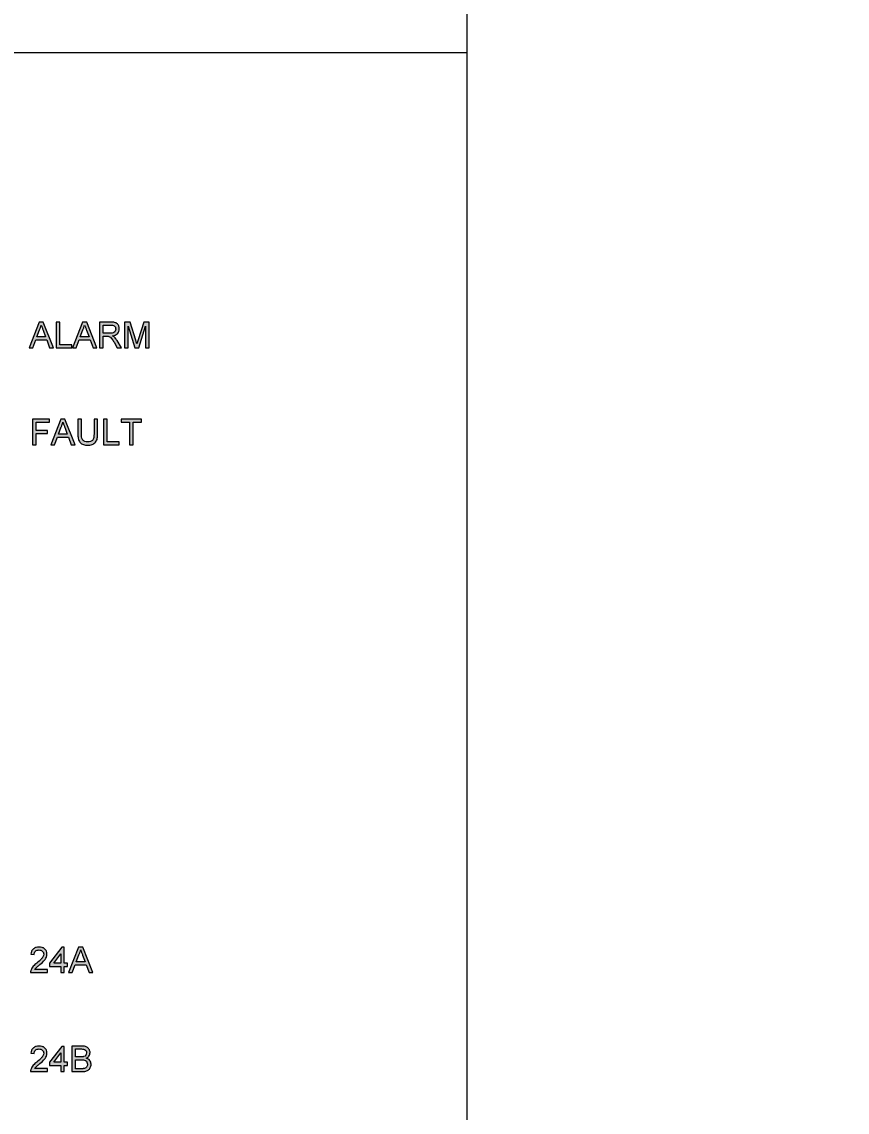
# Model space of a CAD drawing. Header units: millimetres. Extents: x -551 to 210, y 0 to 297.
# Drawn here: x 90.5 to 131.8, y 180.2 to 234.8 of the extents above; entities that cross this region are included whole.
import ezdxf

# ---------------------------------------------------------------- set-up
doc = ezdxf.new("R2010")
doc.units = ezdxf.units.MM
doc.styles.add('SLDTEXTSTYLE2', font='TXT', dxfattribs={"width": 0.605})
doc.dimstyles.new('SLDDIMSTYLE3', dxfattribs={"dimtxt": 2.568319, "dimasz": 2.568319, "dimexe": 0, "dimexo": 0.0625, "dimgap": 0.64208, "dimtad": 2, "dimrnd": 1e-09, "dimzin": 12, "dimdsep": 46, "dimtxsty": 'SLDTEXTSTYLE2', "dimblk1": 'NONE', "dimblk2": 'NONE', "dimsah": 1, "dimcen": 0.09, "dimadec": 0, "dimazin": 0, "dimtfac": 1, "dimtofl": 0, "dimtmove": 0, "dimatfit": 3, "dimldrblk": 'NONE', "dimfxl": 0, "dimtolj": 1, "dimtzin": 12, "dimarcsym": 0})

# ---------------------------------------------------------------- blocks, each defined once
blk = doc.blocks.new('*D14')
at = {"color": 7, "linetype": 'Continuous', "lineweight": 0, "attachment_point": 1, "rotation": 357.2491, "style": 'SLDTEXTSTYLE2'}
for s, insert, char_height in [('R', (137.481, 203.591), 2.646), ('719.48', (140.025, 203.469), 2.6458)]:
    blk.add_mtext(s, dxfattribs=dict(at, insert=insert, char_height=char_height))
blk = doc.blocks.new('_NONE')

msp = doc.modelspace()

# ---------------------------------------------------------------- hatches: boundary and pattern name
h = msp.add_hatch(color=256)
h.paths.add_polyline_path([(92.465, 182.242), (92.629, 182.242), (92.629, 182.555), (92.794, 182.555), (92.794, 182.72), (92.629, 182.72), (92.629, 183.51), (92.514, 183.51), (91.905, 182.72), (91.905, 182.555), (92.465, 182.555)])
h.paths.add_polyline_path([(92.465, 182.72), (92.108, 182.72), (92.465, 183.182)], flags=17)
edge = h.paths.add_edge_path()
edge.add_spline(control_points=[(91.378, 183.526), (91.327, 183.525), (91.276, 183.521), (91.178, 183.493), (91.131, 183.469), (91.053, 183.402), (91.023, 183.36), (90.982, 183.266), (90.972, 183.215), (90.966, 183.164)], knot_values=[0, 0, 0, 0, 0.25, 0.25, 0.5, 0.5, 0.75, 0.75, 1, 1, 1, 1], degree=3, periodic=0)
edge.add_line((90.966, 183.164), (91.131, 183.148))
edge.add_spline(control_points=[(91.131, 183.148), (91.132, 183.179), (91.136, 183.21), (91.158, 183.27), (91.176, 183.297), (91.222, 183.339), (91.25, 183.355), (91.311, 183.375), (91.343, 183.378), (91.374, 183.378)], knot_values=[0, 0, 0, 0, 0.25, 0.25, 0.5, 0.5, 0.75, 0.75, 1, 1, 1, 1], degree=3, periodic=0)
edge.add_spline(control_points=[(91.374, 183.378), (91.404, 183.378), (91.432, 183.375), (91.488, 183.358), (91.514, 183.344), (91.559, 183.305), (91.578, 183.282), (91.603, 183.229), (91.608, 183.2), (91.608, 183.17)], knot_values=[0, 0, 0, 0, 0.25, 0.25, 0.5, 0.5, 0.75, 0.75, 1, 1, 1, 1], degree=3, periodic=0)
edge.add_spline(control_points=[(91.608, 183.17), (91.607, 183.122), (91.592, 183.075), (91.544, 182.991), (91.512, 182.954), (91.411, 182.849), (91.338, 182.785), (91.263, 182.723)], knot_values=[0, 0, 0, 0, 0.25, 0.25, 0.5, 0.5, 1, 1, 1, 1], degree=3, periodic=0)
edge.add_spline(control_points=[(91.263, 182.723), (91.201, 182.673), (91.139, 182.621), (91.034, 182.5), (90.994, 182.432), (90.967, 182.357)], knot_values=[0, 0, 0, 0, 0.5, 0.5, 1, 1, 1, 1], degree=3, periodic=0)
edge.add_spline(control_points=[(90.967, 182.357), (90.964, 182.347), (90.961, 182.338), (90.959, 182.329), (90.957, 182.319), (90.955, 182.31), (90.953, 182.3), (90.951, 182.281), (90.95, 182.262), (90.95, 182.242)], knot_values=[0, 0, 0, 0, 0.000029, 0.000029, 0.000029, 0.000058, 0.000058, 0.000058, 0.000117, 0.000117, 0.000117, 0.000117], degree=3, periodic=0)
edge.add_line((90.95, 182.242), (91.79, 182.242))
edge.add_line((91.79, 182.242), (91.79, 182.407))
edge.add_line((91.79, 182.407), (91.161, 182.407))
edge.add_spline(control_points=[(91.161, 182.407), (91.179, 182.43), (91.197, 182.454), (91.218, 182.475), (91.238, 182.495), (91.261, 182.514), (91.283, 182.534), (91.327, 182.571), (91.372, 182.608), (91.417, 182.645)], knot_values=[0, 0, 0, 0, 0.000088, 0.000088, 0.000088, 0.000176, 0.000176, 0.000176, 0.00035, 0.00035, 0.00035, 0.00035], degree=3, periodic=0)
edge.add_spline(control_points=[(91.417, 182.645), (91.5, 182.717), (91.585, 182.787), (91.689, 182.916), (91.719, 182.961), (91.762, 183.063), (91.772, 183.117), (91.773, 183.172)], knot_values=[0, 0, 0, 0, 0.5, 0.5, 0.75, 0.75, 1, 1, 1, 1], degree=3, periodic=0)
edge.add_spline(control_points=[(91.773, 183.172), (91.772, 183.222), (91.764, 183.272), (91.723, 183.362), (91.693, 183.402), (91.618, 183.468), (91.573, 183.492), (91.478, 183.521), (91.428, 183.526), (91.378, 183.526)], knot_values=[0, 0, 0, 0, 0.25, 0.25, 0.5, 0.5, 0.75, 0.75, 1, 1, 1, 1], degree=3, periodic=0)
edge = h.paths.add_edge_path()
edge.add_line((93.024, 182.242), (93.506, 182.242))
edge.add_spline(control_points=[(93.506, 182.242), (93.563, 182.243), (93.62, 182.245), (93.731, 182.266), (93.787, 182.284), (93.882, 182.348), (93.918, 182.394), (93.954, 182.471), (93.964, 182.498), (93.977, 182.553), (93.978, 182.582), (93.979, 182.61)], knot_values=[0, 0, 0, 0, 0.25, 0.25, 0.5, 0.5, 0.75, 0.75, 0.875, 0.875, 1, 1, 1, 1], degree=3, periodic=0)
edge.add_spline(control_points=[(93.979, 182.61), (93.978, 182.646), (93.974, 182.68), (93.952, 182.748), (93.935, 182.778), (93.892, 182.833), (93.865, 182.857), (93.804, 182.894), (93.771, 182.907), (93.737, 182.917)], knot_values=[0, 0, 0, 0, 0.25, 0.25, 0.5, 0.5, 0.75, 0.75, 1, 1, 1, 1], degree=3, periodic=0)
edge.add_spline(control_points=[(93.737, 182.917), (93.764, 182.931), (93.79, 182.945), (93.836, 182.981), (93.858, 183.002), (93.892, 183.051), (93.906, 183.078), (93.925, 183.134), (93.929, 183.164), (93.93, 183.194)], knot_values=[0, 0, 0, 0, 0.25, 0.25, 0.5, 0.5, 0.75, 0.75, 1, 1, 1, 1], degree=3, periodic=0)
edge.add_spline(control_points=[(93.93, 183.194), (93.929, 183.219), (93.927, 183.244), (93.914, 183.293), (93.905, 183.317), (93.871, 183.385), (93.838, 183.426), (93.756, 183.484), (93.707, 183.503), (93.608, 183.523), (93.556, 183.526), (93.505, 183.526)], knot_values=[0, 0, 0, 0, 0.125, 0.125, 0.25, 0.25, 0.5, 0.5, 0.75, 0.75, 1, 1, 1, 1], degree=3, periodic=0)
edge.add_line((93.505, 183.526), (93.024, 183.526))
edge.add_line((93.024, 183.526), (93.024, 182.242))
edge = h.paths.add_edge_path(flags=16)
edge.add_line((93.205, 182.983), (93.205, 183.378))
edge.add_line((93.205, 183.378), (93.45, 183.378))
edge.add_spline(control_points=[(93.45, 183.378), (93.484, 183.378), (93.519, 183.378), (93.587, 183.372), (93.622, 183.368), (93.685, 183.338), (93.711, 183.311), (93.742, 183.248), (93.748, 183.213), (93.749, 183.178)], knot_values=[0, 0, 0, 0, 0.25, 0.25, 0.5, 0.5, 0.75, 0.75, 1, 1, 1, 1], degree=3, periodic=0)
edge.add_spline(control_points=[(93.749, 183.178), (93.747, 183.139), (93.741, 183.099), (93.698, 183.033), (93.662, 183.011), (93.624, 182.998)], knot_values=[0, 0, 0, 0, 0.5, 0.5, 1, 1, 1, 1], degree=3, periodic=0)
edge.add_spline(control_points=[(93.624, 182.998), (93.612, 182.995), (93.599, 182.992), (93.586, 182.99), (93.574, 182.988), (93.561, 182.987), (93.548, 182.986), (93.522, 182.984), (93.496, 182.983), (93.47, 182.983)], knot_values=[0, 0, 0, 0, 0.000039, 0.000039, 0.000039, 0.000078, 0.000078, 0.000078, 0.000155, 0.000155, 0.000155, 0.000155], degree=3, periodic=0)
edge.add_line((93.47, 182.983), (93.205, 182.983))
edge = h.paths.add_edge_path(flags=16)
edge.add_line((93.205, 182.391), (93.205, 182.835))
edge.add_line((93.205, 182.835), (93.488, 182.835))
edge.add_spline(control_points=[(93.488, 182.835), (93.525, 182.835), (93.561, 182.834), (93.634, 182.824), (93.67, 182.816), (93.733, 182.78), (93.758, 182.751), (93.791, 182.686), (93.797, 182.649), (93.798, 182.613)], knot_values=[0, 0, 0, 0, 0.25, 0.25, 0.5, 0.5, 0.75, 0.75, 1, 1, 1, 1], degree=3, periodic=0)
edge.add_spline(control_points=[(93.798, 182.613), (93.797, 182.587), (93.795, 182.562), (93.78, 182.513), (93.768, 182.489), (93.736, 182.449), (93.716, 182.432), (93.669, 182.409), (93.644, 182.402), (93.619, 182.397)], knot_values=[0, 0, 0, 0, 0.25, 0.25, 0.5, 0.5, 0.75, 0.75, 1, 1, 1, 1], degree=3, periodic=0)
edge.add_spline(control_points=[(93.619, 182.397), (93.61, 182.395), (93.601, 182.394), (93.592, 182.393), (93.583, 182.392), (93.573, 182.392), (93.564, 182.392), (93.546, 182.391), (93.528, 182.391), (93.509, 182.391)], knot_values=[0, 0, 0, 0, 0.000028, 0.000028, 0.000028, 0.000055, 0.000055, 0.000055, 0.00011, 0.00011, 0.00011, 0.00011], degree=3, periodic=0)
edge.add_line((93.509, 182.391), (93.205, 182.391))
h.paths.add_polyline_path([(92.629, 188.47), (92.514, 188.47), (91.905, 187.679), (91.905, 187.515), (92.465, 187.515), (92.465, 187.202), (92.629, 187.202), (92.629, 187.515), (92.794, 187.515), (92.794, 187.679), (92.629, 187.679)])
h.paths.add_polyline_path([(92.465, 187.679), (92.108, 187.679), (92.465, 188.142)], flags=17)
h.paths.add_polyline_path([(93.359, 188.486), (92.849, 187.202), (93.041, 187.202), (93.187, 187.597), (93.734, 187.597), (93.88, 187.202), (94.073, 187.202), (93.563, 188.486)])
edge = h.paths.add_edge_path(flags=16)
edge.add_line((93.241, 187.745), (93.373, 188.101))
edge.add_spline(control_points=[(93.373, 188.101), (93.382, 188.12), (93.392, 188.138), (93.401, 188.158), (93.409, 188.177), (93.417, 188.197), (93.424, 188.216), (93.432, 188.236), (93.439, 188.256), (93.445, 188.276), (93.451, 188.297), (93.456, 188.317), (93.461, 188.338)], knot_values=[0, 0, 0, 0, 0.000063, 0.000063, 0.000063, 0.000127, 0.000127, 0.000127, 0.00019, 0.00019, 0.00019, 0.000254, 0.000254, 0.000254, 0.000254], degree=3, periodic=0)
edge.add_spline(control_points=[(93.461, 188.338), (93.468, 188.316), (93.477, 188.295), (93.484, 188.274), (93.492, 188.253), (93.5, 188.231), (93.508, 188.21), (93.516, 188.189), (93.524, 188.168), (93.531, 188.146), (93.539, 188.125), (93.547, 188.104), (93.555, 188.083)], knot_values=[0, 0, 0, 0, 0.000068, 0.000068, 0.000068, 0.000136, 0.000136, 0.000136, 0.000204, 0.000204, 0.000204, 0.000273, 0.000273, 0.000273, 0.000273], degree=3, periodic=0)
edge.add_line((93.555, 188.083), (93.68, 187.745))
edge.add_line((93.68, 187.745), (93.241, 187.745))
edge = h.paths.add_edge_path()
edge.add_spline(control_points=[(91.378, 188.486), (91.327, 188.485), (91.276, 188.481), (91.178, 188.452), (91.131, 188.428), (91.053, 188.362), (91.023, 188.319), (90.982, 188.226), (90.972, 188.175), (90.966, 188.124)], knot_values=[0, 0, 0, 0, 0.25, 0.25, 0.5, 0.5, 0.75, 0.75, 1, 1, 1, 1], degree=3, periodic=0)
edge.add_line((90.966, 188.124), (91.131, 188.107))
edge.add_spline(control_points=[(91.131, 188.107), (91.132, 188.139), (91.136, 188.17), (91.158, 188.229), (91.176, 188.256), (91.222, 188.299), (91.25, 188.315), (91.311, 188.334), (91.343, 188.337), (91.374, 188.338)], knot_values=[0, 0, 0, 0, 0.25, 0.25, 0.5, 0.5, 0.75, 0.75, 1, 1, 1, 1], degree=3, periodic=0)
edge.add_spline(control_points=[(91.374, 188.338), (91.404, 188.337), (91.432, 188.334), (91.488, 188.317), (91.514, 188.303), (91.559, 188.265), (91.578, 188.242), (91.603, 188.189), (91.608, 188.159), (91.608, 188.13)], knot_values=[0, 0, 0, 0, 0.25, 0.25, 0.5, 0.5, 0.75, 0.75, 1, 1, 1, 1], degree=3, periodic=0)
edge.add_spline(control_points=[(91.608, 188.13), (91.607, 188.081), (91.592, 188.034), (91.544, 187.951), (91.512, 187.914), (91.411, 187.809), (91.338, 187.745), (91.263, 187.682)], knot_values=[0, 0, 0, 0, 0.25, 0.25, 0.5, 0.5, 1, 1, 1, 1], degree=3, periodic=0)
edge.add_spline(control_points=[(91.263, 187.682), (91.201, 187.632), (91.139, 187.58), (91.034, 187.459), (90.994, 187.391), (90.967, 187.316)], knot_values=[0, 0, 0, 0, 0.5, 0.5, 1, 1, 1, 1], degree=3, periodic=0)
edge.add_spline(control_points=[(90.967, 187.316), (90.964, 187.307), (90.961, 187.298), (90.959, 187.288), (90.957, 187.279), (90.955, 187.269), (90.953, 187.26), (90.951, 187.241), (90.95, 187.221), (90.95, 187.202)], knot_values=[0, 0, 0, 0, 0.000029, 0.000029, 0.000029, 0.000058, 0.000058, 0.000058, 0.000116, 0.000116, 0.000116, 0.000116], degree=3, periodic=0)
edge.add_line((90.95, 187.202), (91.79, 187.202))
edge.add_line((91.79, 187.202), (91.79, 187.366))
edge.add_line((91.79, 187.366), (91.161, 187.366))
edge.add_spline(control_points=[(91.161, 187.366), (91.179, 187.39), (91.197, 187.413), (91.218, 187.434), (91.238, 187.455), (91.261, 187.474), (91.283, 187.493), (91.327, 187.531), (91.372, 187.568), (91.417, 187.605)], knot_values=[0, 0, 0, 0, 0.000088, 0.000088, 0.000088, 0.000176, 0.000176, 0.000176, 0.00035, 0.00035, 0.00035, 0.00035], degree=3, periodic=0)
edge.add_spline(control_points=[(91.417, 187.605), (91.5, 187.676), (91.585, 187.747), (91.689, 187.876), (91.719, 187.921), (91.762, 188.023), (91.772, 188.076), (91.773, 188.132)], knot_values=[0, 0, 0, 0, 0.5, 0.5, 0.75, 0.75, 1, 1, 1, 1], degree=3, periodic=0)
edge.add_spline(control_points=[(91.773, 188.132), (91.772, 188.181), (91.764, 188.231), (91.723, 188.321), (91.693, 188.362), (91.618, 188.427), (91.573, 188.451), (91.478, 188.48), (91.428, 188.485), (91.378, 188.486)], knot_values=[0, 0, 0, 0, 0.25, 0.25, 0.5, 0.5, 0.75, 0.75, 1, 1, 1, 1], degree=3, periodic=0)
h.paths.add_polyline_path([(91.049, 214.922), (91.049, 213.638), (91.23, 213.638), (91.23, 214.214), (91.806, 214.214), (91.806, 214.362), (91.23, 214.362), (91.23, 214.774), (91.905, 214.774), (91.905, 214.922)])
h.paths.add_polyline_path([(96.498, 214.922), (95.494, 214.922), (95.494, 214.774), (95.905, 214.774), (95.905, 213.638), (96.087, 213.638), (96.087, 214.774), (96.498, 214.774)])
h.paths.add_polyline_path([(94.605, 213.638), (95.395, 213.638), (95.395, 213.786), (94.786, 213.786), (94.786, 214.922), (94.605, 214.922)])
h.paths.add_polyline_path([(91.96, 213.638), (92.152, 213.638), (92.298, 214.033), (92.845, 214.033), (92.991, 213.638), (93.184, 213.638), (92.674, 214.922), (92.469, 214.922)])
edge = h.paths.add_edge_path(flags=16)
edge.add_line((92.352, 214.181), (92.484, 214.536))
edge.add_spline(control_points=[(92.484, 214.536), (92.493, 214.555), (92.503, 214.574), (92.512, 214.594), (92.52, 214.613), (92.528, 214.633), (92.536, 214.652), (92.55, 214.692), (92.562, 214.733), (92.572, 214.774)], knot_values=[0, 0, 0, 0, 0.000063, 0.000063, 0.000063, 0.000127, 0.000127, 0.000127, 0.000254, 0.000254, 0.000254, 0.000254], degree=3, periodic=0)
edge.add_spline(control_points=[(92.572, 214.774), (92.579, 214.752), (92.588, 214.731), (92.595, 214.71), (92.603, 214.689), (92.611, 214.667), (92.619, 214.646), (92.627, 214.625), (92.634, 214.604), (92.642, 214.582), (92.65, 214.561), (92.658, 214.54), (92.666, 214.518)], knot_values=[0, 0, 0, 0, 0.000068, 0.000068, 0.000068, 0.000136, 0.000136, 0.000136, 0.000204, 0.000204, 0.000204, 0.000272, 0.000272, 0.000272, 0.000272], degree=3, periodic=0)
edge.add_line((92.666, 214.518), (92.791, 214.181))
edge.add_line((92.791, 214.181), (92.352, 214.181))
edge = h.paths.add_edge_path()
edge.add_spline(control_points=[(93.818, 213.621), (93.89, 213.622), (93.961, 213.629), (94.098, 213.677), (94.159, 213.719), (94.251, 213.828), (94.277, 213.898), (94.305, 214.039), (94.308, 214.111), (94.309, 214.183)], knot_values=[0, 0, 0, 0, 0.25, 0.25, 0.5, 0.5, 0.75, 0.75, 1, 1, 1, 1], degree=3, periodic=0)
edge.add_line((94.309, 214.183), (94.309, 214.922))
edge.add_line((94.309, 214.922), (94.127, 214.922))
edge.add_line((94.127, 214.922), (94.127, 214.192))
edge.add_spline(control_points=[(94.127, 214.192), (94.127, 214.141), (94.125, 214.09), (94.11, 213.99), (94.099, 213.939), (94.046, 213.853), (94.001, 213.823), (93.906, 213.791), (93.854, 213.787), (93.804, 213.786)], knot_values=[0, 0, 0, 0, 0.25, 0.25, 0.5, 0.5, 0.75, 0.75, 1, 1, 1, 1], degree=3, periodic=0)
edge.add_spline(control_points=[(93.804, 213.786), (93.755, 213.787), (93.705, 213.793), (93.616, 213.832), (93.577, 213.865), (93.525, 213.949), (93.515, 213.998), (93.503, 214.094), (93.502, 214.143), (93.502, 214.192)], knot_values=[0, 0, 0, 0, 0.25, 0.25, 0.5, 0.5, 0.75, 0.75, 1, 1, 1, 1], degree=3, periodic=0)
edge.add_line((93.502, 214.192), (93.502, 214.922))
edge.add_line((93.502, 214.922), (93.321, 214.922))
edge.add_line((93.321, 214.922), (93.321, 214.183))
edge.add_spline(control_points=[(93.321, 214.183), (93.321, 214.11), (93.325, 214.038), (93.352, 213.896), (93.378, 213.824), (93.47, 213.714), (93.535, 213.674), (93.672, 213.628), (93.745, 213.622), (93.818, 213.621)], knot_values=[0, 0, 0, 0, 0.25, 0.25, 0.5, 0.5, 0.75, 0.75, 1, 1, 1, 1], degree=3, periodic=0)
h.paths.add_polyline_path([(92.415, 219.79), (92.234, 219.79), (92.234, 218.506), (93.024, 218.506), (93.024, 218.654), (92.415, 218.654)])
edge = h.paths.add_edge_path()
edge.add_line((95.659, 218.506), (95.84, 218.506))
edge.add_line((95.84, 218.506), (95.84, 219.593))
edge.add_line((95.84, 219.593), (96.18, 218.506))
edge.add_line((96.18, 218.506), (96.37, 218.506))
edge.add_line((96.37, 218.506), (96.712, 219.593))
edge.add_line((96.712, 219.593), (96.712, 218.506))
edge.add_line((96.712, 218.506), (96.893, 218.506))
edge.add_line((96.893, 218.506), (96.893, 219.79))
edge.add_line((96.893, 219.79), (96.623, 219.79))
edge.add_line((96.623, 219.79), (96.339, 218.904))
edge.add_spline(control_points=[(96.339, 218.904), (96.328, 218.87), (96.318, 218.837), (96.307, 218.803), (96.302, 218.786), (96.296, 218.769), (96.291, 218.752), (96.286, 218.735), (96.281, 218.718), (96.276, 218.7)], knot_values=[0, 0, 0, 0, 0.000107, 0.000107, 0.000107, 0.00016, 0.00016, 0.00016, 0.000214, 0.000214, 0.000214, 0.000214], degree=3, periodic=0)
edge.add_spline(control_points=[(96.276, 218.7), (96.267, 218.732), (96.257, 218.763), (96.247, 218.795), (96.243, 218.811), (96.238, 218.826), (96.233, 218.842), (96.228, 218.858), (96.223, 218.873), (96.218, 218.889)], knot_values=[0, 0, 0, 0, 0.000099, 0.000099, 0.000099, 0.000148, 0.000148, 0.000148, 0.000197, 0.000197, 0.000197, 0.000197], degree=3, periodic=0)
edge.add_line((96.218, 218.889), (95.931, 219.79))
edge.add_line((95.931, 219.79), (95.659, 219.79))
edge.add_line((95.659, 219.79), (95.659, 218.506))
edge = h.paths.add_edge_path(flags=16)
edge.add_spline(control_points=[(91.397, 219.405), (91.407, 219.424), (91.416, 219.443), (91.425, 219.462), (91.434, 219.481), (91.442, 219.501), (91.449, 219.521), (91.464, 219.56), (91.475, 219.601), (91.485, 219.642)], knot_values=[0, 0, 0, 0, 0.000063, 0.000063, 0.000063, 0.000127, 0.000127, 0.000127, 0.000254, 0.000254, 0.000254, 0.000254], degree=3, periodic=0)
edge.add_spline(control_points=[(91.485, 219.642), (91.493, 219.621), (91.501, 219.599), (91.509, 219.578), (91.516, 219.557), (91.524, 219.536), (91.532, 219.514), (91.54, 219.493), (91.548, 219.472), (91.556, 219.451), (91.564, 219.429), (91.572, 219.408), (91.579, 219.387)], knot_values=[0, 0, 0, 0, 0.000068, 0.000068, 0.000068, 0.000136, 0.000136, 0.000136, 0.000204, 0.000204, 0.000204, 0.000272, 0.000272, 0.000272, 0.000272], degree=3, periodic=0)
edge.add_line((91.579, 219.387), (91.704, 219.049))
edge.add_line((91.704, 219.049), (91.266, 219.049))
edge.add_line((91.266, 219.049), (91.397, 219.405))
h.paths.add_polyline_path([(90.873, 218.506), (91.065, 218.506), (91.211, 218.901), (91.759, 218.901), (91.905, 218.506), (92.097, 218.506), (91.587, 219.79), (91.383, 219.79)])
edge = h.paths.add_edge_path(flags=16)
edge.add_spline(control_points=[(93.57, 219.405), (93.58, 219.424), (93.589, 219.443), (93.598, 219.462), (93.607, 219.481), (93.615, 219.501), (93.622, 219.521), (93.637, 219.56), (93.648, 219.601), (93.658, 219.642)], knot_values=[0, 0, 0, 0, 0.000063, 0.000063, 0.000063, 0.000127, 0.000127, 0.000127, 0.000254, 0.000254, 0.000254, 0.000254], degree=3, periodic=0)
edge.add_spline(control_points=[(93.658, 219.642), (93.666, 219.621), (93.674, 219.599), (93.682, 219.578), (93.69, 219.557), (93.697, 219.536), (93.705, 219.514), (93.713, 219.493), (93.721, 219.472), (93.729, 219.451), (93.737, 219.429), (93.745, 219.408), (93.753, 219.387)], knot_values=[0, 0, 0, 0, 0.000068, 0.000068, 0.000068, 0.000136, 0.000136, 0.000136, 0.000204, 0.000204, 0.000204, 0.000272, 0.000272, 0.000272, 0.000272], degree=3, periodic=0)
edge.add_line((93.753, 219.387), (93.877, 219.049))
edge.add_line((93.877, 219.049), (93.439, 219.049))
edge.add_line((93.439, 219.049), (93.57, 219.405))
h.paths.add_polyline_path([(93.046, 218.506), (93.238, 218.506), (93.384, 218.901), (93.932, 218.901), (94.078, 218.506), (94.27, 218.506), (93.76, 219.79), (93.556, 219.79)])
edge = h.paths.add_edge_path()
edge.add_line((94.407, 218.506), (94.588, 218.506))
edge.add_line((94.588, 218.506), (94.588, 219.082))
edge.add_line((94.588, 219.082), (94.774, 219.082))
edge.add_spline(control_points=[(94.774, 219.082), (94.781, 219.082), (94.789, 219.082), (94.796, 219.082), (94.804, 219.082), (94.811, 219.082), (94.819, 219.081), (94.834, 219.08), (94.848, 219.079), (94.863, 219.076)], knot_values=[0, 0, 0, 0, 0.000022, 0.000022, 0.000022, 0.000045, 0.000045, 0.000045, 0.00009, 0.00009, 0.00009, 0.00009], degree=3, periodic=0)
edge.add_spline(control_points=[(94.863, 219.076), (94.896, 219.066), (94.927, 219.051), (94.98, 219.006), (95.001, 218.979), (95.062, 218.895), (95.097, 218.836), (95.133, 218.777)], knot_values=[0, 0, 0, 0, 0.25, 0.25, 0.5, 0.5, 1, 1, 1, 1], degree=3, periodic=0)
edge.add_line((95.133, 218.777), (95.293, 218.506))
edge.add_line((95.293, 218.506), (95.5, 218.506))
edge.add_line((95.5, 218.506), (95.29, 218.86))
edge.add_spline(control_points=[(95.29, 218.86), (95.28, 218.876), (95.27, 218.892), (95.26, 218.908), (95.25, 218.923), (95.24, 218.938), (95.228, 218.953), (95.206, 218.982), (95.181, 219.01), (95.154, 219.035)], knot_values=[0, 0, 0, 0, 0.000056, 0.000056, 0.000056, 0.000111, 0.000111, 0.000111, 0.000222, 0.000222, 0.000222, 0.000222], degree=3, periodic=0)
edge.add_spline(control_points=[(95.154, 219.035), (95.147, 219.042), (95.139, 219.048), (95.131, 219.054), (95.123, 219.06), (95.115, 219.066), (95.107, 219.071), (95.09, 219.081), (95.072, 219.09), (95.055, 219.099)], knot_values=[0, 0, 0, 0, 0.00003, 0.00003, 0.00003, 0.000059, 0.000059, 0.000059, 0.000119, 0.000119, 0.000119, 0.000119], degree=3, periodic=0)
edge.add_spline(control_points=[(95.055, 219.099), (95.099, 219.106), (95.142, 219.115), (95.224, 219.148), (95.264, 219.17), (95.329, 219.232), (95.354, 219.27), (95.388, 219.354), (95.394, 219.399), (95.395, 219.444)], knot_values=[0, 0, 0, 0, 0.25, 0.25, 0.5, 0.5, 0.75, 0.75, 1, 1, 1, 1], degree=3, periodic=0)
edge.add_spline(control_points=[(95.395, 219.444), (95.393, 219.497), (95.385, 219.549), (95.342, 219.646), (95.311, 219.691), (95.227, 219.755), (95.174, 219.771), (95.07, 219.788), (95.017, 219.79), (94.964, 219.79)], knot_values=[0, 0, 0, 0, 0.25, 0.25, 0.5, 0.5, 0.75, 0.75, 1, 1, 1, 1], degree=3, periodic=0)
edge.add_line((94.964, 219.79), (94.407, 219.79))
edge.add_line((94.407, 219.79), (94.407, 218.506))
edge = h.paths.add_edge_path(flags=16)
edge.add_line((94.588, 219.23), (94.588, 219.642))
edge.add_line((94.588, 219.642), (94.971, 219.642))
edge.add_spline(control_points=[(94.971, 219.642), (95.031, 219.641), (95.094, 219.634), (95.165, 219.579), (95.184, 219.555), (95.209, 219.5), (95.213, 219.47), (95.214, 219.44)], knot_values=[0, 0, 0, 0, 0.5, 0.5, 0.75, 0.75, 1, 1, 1, 1], degree=3, periodic=0)
edge.add_spline(control_points=[(95.214, 219.44), (95.213, 219.406), (95.207, 219.373), (95.178, 219.313), (95.155, 219.286), (95.099, 219.25), (95.066, 219.242), (94.999, 219.232), (94.966, 219.231), (94.932, 219.23)], knot_values=[0, 0, 0, 0, 0.25, 0.25, 0.5, 0.5, 0.75, 0.75, 1, 1, 1, 1], degree=3, periodic=0)
edge.add_line((94.932, 219.23), (94.588, 219.23))

# ---------------------------------------------------------------- linework, layer by layer
at = {"color": 7, "linetype": 'Continuous', "lineweight": 15}
for p, q in [((112.806, 250.18), (112.806, 233.28)), ((112.806, 233.28), (63.996, 233.28)), ((112.806, 233.28), (112.806, 101.386)), ((91.383, 219.79), (90.873, 218.506)), ((91.587, 219.79), (91.383, 219.79)), ((92.097, 218.506), (91.587, 219.79)), ((92.234, 219.79), (92.234, 218.506)), ((92.415, 219.79), (92.234, 219.79)), ((92.415, 218.654), (92.415, 219.79)), ((93.556, 219.79), (93.046, 218.506)), ((93.76, 219.79), (93.556, 219.79)), ((94.27, 218.506), (93.76, 219.79)), ((94.407, 219.79), (94.407, 218.506)), ((94.964, 219.79), (94.407, 219.79)), ((94.588, 219.642), (94.971, 219.642)), ((94.588, 219.23), (94.588, 219.642)), ((95.659, 219.79), (95.659, 218.506)), ((95.931, 219.79), (95.659, 219.79)), ((95.84, 219.593), (96.18, 218.506)), ((95.84, 218.506), (95.84, 219.593)), ((96.218, 218.889), (95.931, 219.79)), ((96.623, 219.79), (96.339, 218.904)), ((96.37, 218.506), (96.712, 219.593)), ((96.893, 219.79), (96.623, 219.79)), ((96.712, 219.593), (96.712, 218.506)), ((96.893, 218.506), (96.893, 219.79)), ((91.266, 219.049), (91.397, 219.405)), ((91.704, 219.049), (91.266, 219.049)), ((91.579, 219.387), (91.704, 219.049)), ((93.439, 219.049), (93.57, 219.405)), ((93.877, 219.049), (93.439, 219.049)), ((93.753, 219.387), (93.877, 219.049)), ((94.932, 219.23), (94.588, 219.23)), ((94.588, 219.082), (94.774, 219.082)), ((94.588, 218.506), (94.588, 219.082)), ((90.873, 218.506), (91.065, 218.506)), ((91.065, 218.506), (91.211, 218.901)), ((91.211, 218.901), (91.759, 218.901)), ((91.759, 218.901), (91.905, 218.506)), ((91.905, 218.506), (92.097, 218.506)), ((92.234, 218.506), (93.024, 218.506)), ((93.024, 218.654), (92.415, 218.654)), ((93.024, 218.506), (93.024, 218.654)), ((93.046, 218.506), (93.238, 218.506)), ((93.238, 218.506), (93.384, 218.901)), ((93.384, 218.901), (93.932, 218.901)), ((93.932, 218.901), (94.078, 218.506)), ((94.078, 218.506), (94.27, 218.506)), ((94.407, 218.506), (94.588, 218.506)), ((95.133, 218.777), (95.293, 218.506)), ((95.5, 218.506), (95.29, 218.86)), ((95.293, 218.506), (95.5, 218.506)), ((95.659, 218.506), (95.84, 218.506)), ((96.18, 218.506), (96.37, 218.506)), ((96.712, 218.506), (96.893, 218.506)), ((91.905, 214.922), (91.049, 214.922)), ((91.049, 214.922), (91.049, 213.638)), ((91.23, 214.774), (91.905, 214.774)), ((91.23, 214.362), (91.23, 214.774)), ((91.905, 214.774), (91.905, 214.922)), ((92.469, 214.922), (91.96, 213.638)), ((92.674, 214.922), (92.469, 214.922)), ((93.184, 213.638), (92.674, 214.922)), ((93.321, 214.922), (93.321, 214.183)), ((93.502, 214.922), (93.321, 214.922)), ((93.502, 214.192), (93.502, 214.922)), ((94.309, 214.922), (94.127, 214.922)), ((94.127, 214.922), (94.127, 214.192)), ((94.309, 214.183), (94.309, 214.922)), ((94.605, 214.922), (94.605, 213.638)), ((94.786, 214.922), (94.605, 214.922)), ((94.786, 213.786), (94.786, 214.922)), ((95.494, 214.922), (95.494, 214.774)), ((96.498, 214.922), (95.494, 214.922)), ((95.494, 214.774), (95.905, 214.774)), ((95.905, 214.774), (95.905, 213.638)), ((96.087, 214.774), (96.498, 214.774)), ((96.087, 213.638), (96.087, 214.774)), ((96.498, 214.774), (96.498, 214.922)), ((91.806, 214.362), (91.23, 214.362)), ((91.23, 214.214), (91.806, 214.214)), ((91.23, 213.638), (91.23, 214.214)), ((91.806, 214.214), (91.806, 214.362)), ((92.352, 214.181), (92.484, 214.536)), ((92.791, 214.181), (92.352, 214.181)), ((92.666, 214.518), (92.791, 214.181)), ((91.049, 213.638), (91.23, 213.638)), ((91.96, 213.638), (92.152, 213.638)), ((92.152, 213.638), (92.298, 214.033)), ((92.298, 214.033), (92.845, 214.033)), ((92.845, 214.033), (92.991, 213.638)), ((92.991, 213.638), (93.184, 213.638)), ((94.605, 213.638), (95.395, 213.638)), ((95.395, 213.786), (94.786, 213.786)), ((95.395, 213.638), (95.395, 213.786)), ((95.905, 213.638), (96.087, 213.638)), ((92.514, 188.47), (91.905, 187.679)), ((92.629, 188.47), (92.514, 188.47)), ((92.629, 187.679), (92.629, 188.47)), ((93.359, 188.486), (92.849, 187.202)), ((93.563, 188.486), (93.359, 188.486)), ((94.073, 187.202), (93.563, 188.486)), ((90.966, 188.124), (91.131, 188.107)), ((92.108, 187.679), (92.465, 188.142)), ((92.465, 188.142), (92.465, 187.679)), ((93.241, 187.745), (93.373, 188.101)), ((93.555, 188.083), (93.68, 187.745)), ((91.79, 187.366), (91.161, 187.366)), ((91.79, 187.202), (91.79, 187.366)), ((91.905, 187.679), (91.905, 187.515)), ((91.905, 187.515), (92.465, 187.515)), ((92.465, 187.679), (92.108, 187.679)), ((92.465, 187.515), (92.465, 187.202)), ((92.794, 187.679), (92.629, 187.679)), ((92.629, 187.515), (92.794, 187.515)), ((92.629, 187.202), (92.629, 187.515)), ((92.794, 187.515), (92.794, 187.679)), ((93.041, 187.202), (93.187, 187.597)), ((93.187, 187.597), (93.734, 187.597)), ((93.68, 187.745), (93.241, 187.745)), ((93.734, 187.597), (93.88, 187.202)), ((90.95, 187.202), (91.79, 187.202)), ((92.465, 187.202), (92.629, 187.202)), ((92.849, 187.202), (93.041, 187.202)), ((93.88, 187.202), (94.073, 187.202)), ((93.024, 183.526), (93.024, 182.242)), ((93.505, 183.526), (93.024, 183.526)), ((90.966, 183.164), (91.131, 183.148)), ((92.514, 183.51), (91.905, 182.72)), ((92.108, 182.72), (92.465, 183.182)), ((92.465, 183.182), (92.465, 182.72)), ((92.629, 183.51), (92.514, 183.51)), ((92.629, 182.72), (92.629, 183.51)), ((93.205, 183.378), (93.45, 183.378)), ((93.205, 182.983), (93.205, 183.378)), ((93.47, 182.983), (93.205, 182.983)), ((91.905, 182.72), (91.905, 182.555)), ((91.905, 182.555), (92.465, 182.555)), ((92.465, 182.72), (92.108, 182.72)), ((92.465, 182.555), (92.465, 182.242)), ((92.794, 182.72), (92.629, 182.72)), ((92.629, 182.555), (92.794, 182.555)), ((92.629, 182.242), (92.629, 182.555)), ((92.794, 182.555), (92.794, 182.72)), ((93.205, 182.835), (93.488, 182.835)), ((93.205, 182.391), (93.205, 182.835)), ((90.95, 182.242), (91.79, 182.242)), ((91.79, 182.407), (91.161, 182.407)), ((91.79, 182.242), (91.79, 182.407)), ((92.465, 182.242), (92.629, 182.242)), ((93.024, 182.242), (93.506, 182.242)), ((93.509, 182.391), (93.205, 182.391))]:
    msp.add_line(p, q, dxfattribs=at)
for points, knots in [([(91.397, 219.405), (91.407, 219.424), (91.416, 219.443), (91.425, 219.462), (91.434, 219.481), (91.442, 219.501), (91.449, 219.521), (91.464, 219.56), (91.475, 219.601), (91.485, 219.642)], [0, 0, 0, 0, 0.0000634621, 0.0000634621, 0.0000634621, 0.000126978, 0.000126978, 0.000126978, 0.0002538031, 0.0002538031, 0.0002538031, 0.0002538031]), ([(91.485, 219.642), (91.493, 219.621), (91.501, 219.599), (91.509, 219.578), (91.516, 219.557), (91.524, 219.536), (91.532, 219.514), (91.54, 219.493), (91.548, 219.472), (91.556, 219.451), (91.564, 219.429), (91.572, 219.408), (91.579, 219.387)], [0, 0, 0, 0, 0.0000680341, 0.0000680341, 0.0000680341, 0.0001360642, 0.0001360642, 0.0001360642, 0.0002040968, 0.0002040968, 0.0002040968, 0.0002721294, 0.0002721294, 0.0002721294, 0.0002721294]), ([(93.57, 219.405), (93.58, 219.424), (93.589, 219.443), (93.598, 219.462), (93.607, 219.481), (93.615, 219.501), (93.622, 219.521), (93.637, 219.56), (93.648, 219.601), (93.658, 219.642)], [0, 0, 0, 0, 0.0000634621, 0.0000634621, 0.0000634621, 0.000126978, 0.000126978, 0.000126978, 0.0002538031, 0.0002538031, 0.0002538031, 0.0002538031]), ([(93.658, 219.642), (93.666, 219.621), (93.674, 219.599), (93.682, 219.578), (93.69, 219.557), (93.697, 219.536), (93.705, 219.514), (93.713, 219.493), (93.721, 219.472), (93.729, 219.451), (93.737, 219.429), (93.745, 219.408), (93.753, 219.387)], [0, 0, 0, 0, 0.0000680341, 0.0000680341, 0.0000680341, 0.0001360642, 0.0001360642, 0.0001360642, 0.0002040968, 0.0002040968, 0.0002040968, 0.0002721294, 0.0002721294, 0.0002721294, 0.0002721294]), ([(95.395, 219.444), (95.393, 219.497), (95.385, 219.549), (95.342, 219.646), (95.311, 219.691), (95.227, 219.755), (95.174, 219.771), (95.07, 219.788), (95.017, 219.79), (94.964, 219.79)], [0, 0, 0, 0, 0.25, 0.25, 0.5, 0.5, 0.75, 0.75, 1, 1, 1, 1]), ([(94.971, 219.642), (95.031, 219.641), (95.094, 219.634), (95.165, 219.579), (95.184, 219.555), (95.209, 219.5), (95.213, 219.47), (95.214, 219.44)], [0, 0, 0, 0, 0.5, 0.5, 0.75, 0.75, 1, 1, 1, 1]), ([(94.774, 219.082), (94.781, 219.082), (94.789, 219.082), (94.796, 219.082), (94.804, 219.082), (94.811, 219.082), (94.819, 219.081), (94.834, 219.08), (94.848, 219.079), (94.863, 219.076)], [0, 0, 0, 0, 0.00002242502, 0.00002242502, 0.00002242502, 0.00004485882, 0.00004485882, 0.00004485882, 0.00008961261, 0.00008961261, 0.00008961261, 0.00008961261]), ([(94.863, 219.076), (94.896, 219.066), (94.927, 219.051), (94.98, 219.006), (95.001, 218.979), (95.062, 218.895), (95.097, 218.836), (95.133, 218.777)], [0, 0, 0, 0, 0.25, 0.25, 0.5, 0.5, 1, 1, 1, 1]), ([(95.214, 219.44), (95.213, 219.406), (95.207, 219.373), (95.178, 219.313), (95.155, 219.286), (95.099, 219.25), (95.066, 219.242), (94.999, 219.232), (94.966, 219.231), (94.932, 219.23)], [0, 0, 0, 0, 0.25, 0.25, 0.5, 0.5, 0.75, 0.75, 1, 1, 1, 1]), ([(95.055, 219.099), (95.099, 219.106), (95.142, 219.115), (95.224, 219.148), (95.264, 219.17), (95.329, 219.232), (95.354, 219.27), (95.388, 219.354), (95.394, 219.399), (95.395, 219.444)], [0, 0, 0, 0, 0.25, 0.25, 0.5, 0.5, 0.75, 0.75, 1, 1, 1, 1]), ([(95.154, 219.035), (95.147, 219.042), (95.139, 219.048), (95.131, 219.054), (95.123, 219.06), (95.115, 219.066), (95.107, 219.071), (95.09, 219.081), (95.072, 219.09), (95.055, 219.099)], [0, 0, 0, 0, 0.0000297032, 0.0000297032, 0.0000297032, 0.0000594422, 0.0000594422, 0.0000594422, 0.0001185944, 0.0001185944, 0.0001185944, 0.0001185944]), ([(95.29, 218.86), (95.28, 218.876), (95.27, 218.892), (95.26, 218.908), (95.25, 218.923), (95.24, 218.938), (95.228, 218.953), (95.206, 218.982), (95.181, 219.01), (95.154, 219.035)], [0, 0, 0, 0, 0.0000555663, 0.0000555663, 0.0000555663, 0.0001111879, 0.0001111879, 0.0001111879, 0.000222196, 0.000222196, 0.000222196, 0.000222196]), ([(96.276, 218.7), (96.267, 218.732), (96.257, 218.763), (96.247, 218.795), (96.243, 218.811), (96.238, 218.826), (96.233, 218.842), (96.228, 218.858), (96.223, 218.873), (96.218, 218.889)], [0, 0, 0, 0, 0.0000986334, 0.0000986334, 0.0000986334, 0.0001479578, 0.0001479578, 0.0001479578, 0.0001972823, 0.0001972823, 0.0001972823, 0.0001972823]), ([(96.339, 218.904), (96.328, 218.87), (96.318, 218.837), (96.307, 218.803), (96.302, 218.786), (96.296, 218.769), (96.291, 218.752), (96.286, 218.735), (96.281, 218.718), (96.276, 218.7)], [0, 0, 0, 0, 0.0001067731, 0.0001067731, 0.0001067731, 0.0001601607, 0.0001601607, 0.0001601607, 0.0002135463, 0.0002135463, 0.0002135463, 0.0002135463]), ([(92.484, 214.536), (92.493, 214.555), (92.503, 214.574), (92.512, 214.594), (92.52, 214.613), (92.528, 214.633), (92.536, 214.652), (92.55, 214.692), (92.562, 214.733), (92.572, 214.774)], [0, 0, 0, 0, 0.0000634621, 0.0000634621, 0.0000634621, 0.000126978, 0.000126978, 0.000126978, 0.0002538369, 0.0002538369, 0.0002538369, 0.0002538369]), ([(92.572, 214.774), (92.579, 214.752), (92.588, 214.731), (92.595, 214.71), (92.603, 214.689), (92.611, 214.667), (92.619, 214.646), (92.627, 214.625), (92.634, 214.604), (92.642, 214.582), (92.65, 214.561), (92.658, 214.54), (92.666, 214.518)], [0, 0, 0, 0, 0.0000680432, 0.0000680432, 0.0000680432, 0.0001360825, 0.0001360825, 0.0001360825, 0.0002041242, 0.0002041242, 0.0002041242, 0.0002721658, 0.0002721658, 0.0002721658, 0.0002721658]), ([(93.321, 214.183), (93.321, 214.11), (93.325, 214.038), (93.352, 213.896), (93.378, 213.824), (93.47, 213.714), (93.535, 213.674), (93.672, 213.628), (93.745, 213.622), (93.818, 213.621)], [0, 0, 0, 0, 0.25, 0.25, 0.5, 0.5, 0.75, 0.75, 1, 1, 1, 1]), ([(93.804, 213.786), (93.755, 213.787), (93.705, 213.793), (93.616, 213.832), (93.577, 213.865), (93.525, 213.949), (93.515, 213.998), (93.503, 214.094), (93.502, 214.143), (93.502, 214.192)], [0, 0, 0, 0, 0.25, 0.25, 0.5, 0.5, 0.75, 0.75, 1, 1, 1, 1]), ([(94.127, 214.192), (94.127, 214.141), (94.125, 214.09), (94.11, 213.99), (94.099, 213.939), (94.046, 213.853), (94.001, 213.823), (93.906, 213.791), (93.854, 213.787), (93.804, 213.786)], [0, 0, 0, 0, 0.25, 0.25, 0.5, 0.5, 0.75, 0.75, 1, 1, 1, 1]), ([(93.818, 213.621), (93.89, 213.622), (93.961, 213.629), (94.098, 213.677), (94.159, 213.719), (94.251, 213.828), (94.277, 213.898), (94.305, 214.039), (94.308, 214.111), (94.309, 214.183)], [0, 0, 0, 0, 0.25, 0.25, 0.5, 0.5, 0.75, 0.75, 1, 1, 1, 1]), ([(91.378, 188.486), (91.327, 188.485), (91.276, 188.481), (91.178, 188.452), (91.131, 188.428), (91.053, 188.362), (91.023, 188.319), (90.982, 188.226), (90.972, 188.175), (90.966, 188.124)], [0, 0, 0, 0, 0.25, 0.25, 0.5, 0.5, 0.75, 0.75, 1, 1, 1, 1]), ([(91.773, 188.132), (91.772, 188.181), (91.764, 188.231), (91.723, 188.321), (91.693, 188.362), (91.618, 188.427), (91.573, 188.451), (91.478, 188.48), (91.428, 188.485), (91.378, 188.486)], [0, 0, 0, 0, 0.25, 0.25, 0.5, 0.5, 0.75, 0.75, 1, 1, 1, 1]), ([(91.131, 188.107), (91.132, 188.139), (91.136, 188.17), (91.158, 188.229), (91.176, 188.256), (91.222, 188.299), (91.25, 188.315), (91.311, 188.334), (91.343, 188.337), (91.374, 188.338)], [0, 0, 0, 0, 0.25, 0.25, 0.5, 0.5, 0.75, 0.75, 1, 1, 1, 1]), ([(91.608, 188.13), (91.607, 188.081), (91.592, 188.034), (91.544, 187.951), (91.512, 187.914), (91.411, 187.809), (91.338, 187.745), (91.263, 187.682)], [0, 0, 0, 0, 0.25, 0.25, 0.5, 0.5, 1, 1, 1, 1]), ([(91.374, 188.338), (91.404, 188.337), (91.432, 188.334), (91.488, 188.317), (91.514, 188.303), (91.559, 188.265), (91.578, 188.242), (91.603, 188.189), (91.608, 188.159), (91.608, 188.13)], [0, 0, 0, 0, 0.25, 0.25, 0.5, 0.5, 0.75, 0.75, 1, 1, 1, 1]), ([(91.417, 187.605), (91.5, 187.676), (91.585, 187.747), (91.689, 187.876), (91.719, 187.921), (91.762, 188.023), (91.772, 188.076), (91.773, 188.132)], [0, 0, 0, 0, 0.5, 0.5, 0.75, 0.75, 1, 1, 1, 1]), ([(93.373, 188.101), (93.382, 188.12), (93.392, 188.138), (93.401, 188.158), (93.409, 188.177), (93.417, 188.197), (93.424, 188.216), (93.432, 188.236), (93.439, 188.256), (93.445, 188.276), (93.451, 188.297), (93.456, 188.317), (93.461, 188.338)], [0, 0, 0, 0, 0.000063462, 0.000063462, 0.000063462, 0.0001269779, 0.0001269779, 0.0001269779, 0.0001903631, 0.0001903631, 0.0001903631, 0.0002540401, 0.0002540401, 0.0002540401, 0.0002540401]), ([(93.461, 188.338), (93.468, 188.316), (93.477, 188.295), (93.484, 188.274), (93.492, 188.253), (93.5, 188.231), (93.508, 188.21), (93.516, 188.189), (93.524, 188.168), (93.531, 188.146), (93.539, 188.125), (93.547, 188.104), (93.555, 188.083)], [0, 0, 0, 0, 0.0000681408, 0.0000681408, 0.0000681408, 0.0001362776, 0.0001362776, 0.0001362776, 0.0002044169, 0.0002044169, 0.0002044169, 0.0002725562, 0.0002725562, 0.0002725562, 0.0002725562]), ([(91.263, 187.682), (91.201, 187.632), (91.139, 187.58), (91.034, 187.459), (90.994, 187.391), (90.967, 187.316)], [0, 0, 0, 0, 0.5, 0.5, 1, 1, 1, 1]), ([(91.161, 187.366), (91.179, 187.39), (91.197, 187.413), (91.218, 187.434), (91.238, 187.455), (91.261, 187.474), (91.283, 187.493), (91.327, 187.531), (91.372, 187.568), (91.417, 187.605)], [0, 0, 0, 0, 0.0000880175, 0.0000880175, 0.0000880175, 0.0001757972, 0.0001757972, 0.0001757972, 0.0003498838, 0.0003498838, 0.0003498838, 0.0003498838]), ([(90.967, 187.316), (90.964, 187.307), (90.961, 187.298), (90.959, 187.288), (90.957, 187.279), (90.955, 187.269), (90.953, 187.26), (90.951, 187.241), (90.95, 187.221), (90.95, 187.202)], [0, 0, 0, 0, 0.0000290861, 0.0000290861, 0.0000290861, 0.0000582239, 0.0000582239, 0.0000582239, 0.0001164698, 0.0001164698, 0.0001164698, 0.0001164698]), ([(91.378, 183.526), (91.327, 183.525), (91.276, 183.521), (91.178, 183.493), (91.131, 183.469), (91.053, 183.402), (91.023, 183.36), (90.982, 183.266), (90.972, 183.215), (90.966, 183.164)], [0, 0, 0, 0, 0.25, 0.25, 0.5, 0.5, 0.75, 0.75, 1, 1, 1, 1]), ([(91.773, 183.172), (91.772, 183.222), (91.764, 183.272), (91.723, 183.362), (91.693, 183.402), (91.618, 183.468), (91.573, 183.492), (91.478, 183.521), (91.428, 183.526), (91.378, 183.526)], [0, 0, 0, 0, 0.25, 0.25, 0.5, 0.5, 0.75, 0.75, 1, 1, 1, 1]), ([(93.93, 183.194), (93.929, 183.219), (93.927, 183.244), (93.914, 183.293), (93.905, 183.317), (93.871, 183.385), (93.838, 183.426), (93.756, 183.484), (93.707, 183.503), (93.608, 183.523), (93.556, 183.526), (93.505, 183.526)], [0, 0, 0, 0, 0.125, 0.125, 0.25, 0.25, 0.5, 0.5, 0.75, 0.75, 1, 1, 1, 1]), ([(91.131, 183.148), (91.132, 183.179), (91.136, 183.21), (91.158, 183.27), (91.176, 183.297), (91.222, 183.339), (91.25, 183.355), (91.311, 183.375), (91.343, 183.378), (91.374, 183.378)], [0, 0, 0, 0, 0.25, 0.25, 0.5, 0.5, 0.75, 0.75, 1, 1, 1, 1]), ([(91.608, 183.17), (91.607, 183.122), (91.592, 183.075), (91.544, 182.991), (91.512, 182.954), (91.411, 182.849), (91.338, 182.785), (91.263, 182.723)], [0, 0, 0, 0, 0.25, 0.25, 0.5, 0.5, 1, 1, 1, 1]), ([(91.374, 183.378), (91.404, 183.378), (91.432, 183.375), (91.488, 183.358), (91.514, 183.344), (91.559, 183.305), (91.578, 183.282), (91.603, 183.229), (91.608, 183.2), (91.608, 183.17)], [0, 0, 0, 0, 0.25, 0.25, 0.5, 0.5, 0.75, 0.75, 1, 1, 1, 1]), ([(91.417, 182.645), (91.5, 182.717), (91.585, 182.787), (91.689, 182.916), (91.719, 182.961), (91.762, 183.063), (91.772, 183.117), (91.773, 183.172)], [0, 0, 0, 0, 0.5, 0.5, 0.75, 0.75, 1, 1, 1, 1]), ([(93.45, 183.378), (93.484, 183.378), (93.519, 183.378), (93.587, 183.372), (93.622, 183.368), (93.685, 183.338), (93.711, 183.311), (93.742, 183.248), (93.748, 183.213), (93.749, 183.178)], [0, 0, 0, 0, 0.25, 0.25, 0.5, 0.5, 0.75, 0.75, 1, 1, 1, 1]), ([(93.624, 182.998), (93.612, 182.995), (93.599, 182.992), (93.586, 182.99), (93.574, 182.988), (93.561, 182.987), (93.548, 182.986), (93.522, 182.984), (93.496, 182.983), (93.47, 182.983)], [0, 0, 0, 0, 0.0000390561, 0.0000390561, 0.0000390561, 0.0000779638, 0.0000779638, 0.0000779638, 0.0001554126, 0.0001554126, 0.0001554126, 0.0001554126]), ([(93.749, 183.178), (93.747, 183.139), (93.741, 183.099), (93.698, 183.033), (93.662, 183.011), (93.624, 182.998)], [0, 0, 0, 0, 0.5, 0.5, 1, 1, 1, 1]), ([(93.737, 182.917), (93.764, 182.931), (93.79, 182.945), (93.836, 182.981), (93.858, 183.002), (93.892, 183.051), (93.906, 183.078), (93.925, 183.134), (93.929, 183.164), (93.93, 183.194)], [0, 0, 0, 0, 0.25, 0.25, 0.5, 0.5, 0.75, 0.75, 1, 1, 1, 1]), ([(91.263, 182.723), (91.201, 182.673), (91.139, 182.621), (91.034, 182.5), (90.994, 182.432), (90.967, 182.357)], [0, 0, 0, 0, 0.5, 0.5, 1, 1, 1, 1]), ([(91.161, 182.407), (91.179, 182.43), (91.197, 182.454), (91.218, 182.475), (91.238, 182.495), (91.261, 182.514), (91.283, 182.534), (91.327, 182.571), (91.372, 182.608), (91.417, 182.645)], [0, 0, 0, 0, 0.0000880174, 0.0000880174, 0.0000880174, 0.0001757974, 0.0001757974, 0.0001757974, 0.0003499602, 0.0003499602, 0.0003499602, 0.0003499602]), ([(93.488, 182.835), (93.525, 182.835), (93.561, 182.834), (93.634, 182.824), (93.67, 182.816), (93.733, 182.78), (93.758, 182.751), (93.791, 182.686), (93.797, 182.649), (93.798, 182.613)], [0, 0, 0, 0, 0.25, 0.25, 0.5, 0.5, 0.75, 0.75, 1, 1, 1, 1]), ([(93.506, 182.242), (93.563, 182.243), (93.62, 182.245), (93.731, 182.266), (93.787, 182.284), (93.882, 182.348), (93.918, 182.394), (93.954, 182.471), (93.964, 182.498), (93.977, 182.553), (93.978, 182.582), (93.979, 182.61)], [0, 0, 0, 0, 0.25, 0.25, 0.5, 0.5, 0.75, 0.75, 0.875, 0.875, 1, 1, 1, 1]), ([(93.798, 182.613), (93.797, 182.587), (93.795, 182.562), (93.78, 182.513), (93.768, 182.489), (93.736, 182.449), (93.716, 182.432), (93.669, 182.409), (93.644, 182.402), (93.619, 182.397)], [0, 0, 0, 0, 0.25, 0.25, 0.5, 0.5, 0.75, 0.75, 1, 1, 1, 1]), ([(93.979, 182.61), (93.978, 182.646), (93.974, 182.68), (93.952, 182.748), (93.935, 182.778), (93.892, 182.833), (93.865, 182.857), (93.804, 182.894), (93.771, 182.907), (93.737, 182.917)], [0, 0, 0, 0, 0.25, 0.25, 0.5, 0.5, 0.75, 0.75, 1, 1, 1, 1]), ([(90.967, 182.357), (90.964, 182.347), (90.961, 182.338), (90.959, 182.329), (90.957, 182.319), (90.955, 182.31), (90.953, 182.3), (90.951, 182.281), (90.95, 182.262), (90.95, 182.242)], [0, 0, 0, 0, 0.0000290861, 0.0000290861, 0.0000290861, 0.0000582238, 0.0000582238, 0.0000582238, 0.0001165225, 0.0001165225, 0.0001165225, 0.0001165225]), ([(93.619, 182.397), (93.61, 182.395), (93.601, 182.394), (93.592, 182.393), (93.583, 182.392), (93.573, 182.392), (93.564, 182.392), (93.546, 182.391), (93.528, 182.391), (93.509, 182.391)], [0, 0, 0, 0, 0.00002756, 0.00002756, 0.00002756, 0.0000551251, 0.0000551251, 0.0000551251, 0.0001101085, 0.0001101085, 0.0001101085, 0.0001101085])]:
    msp.add_open_spline(points, degree=3, knots=knots, dxfattribs=at)

# ---------------------------------------------------------------- dimensions: what is measured, and where the dimension line sits
at = {"color": 7, "linetype": 'Continuous', "lineweight": 0}
dim = msp.add_radius_dim(center=(-551.323, 233.28), mpoint=(0, 0), dimstyle='SLDDIMSTYLE3', dxfattribs=at)
dim.commit()
dim.dimension.update_dxf_attribs({"geometry": '*D14', "text_midpoint": (143.89, 199.875), "dimtype": 164})

doc.saveas('drawing.dxf')
